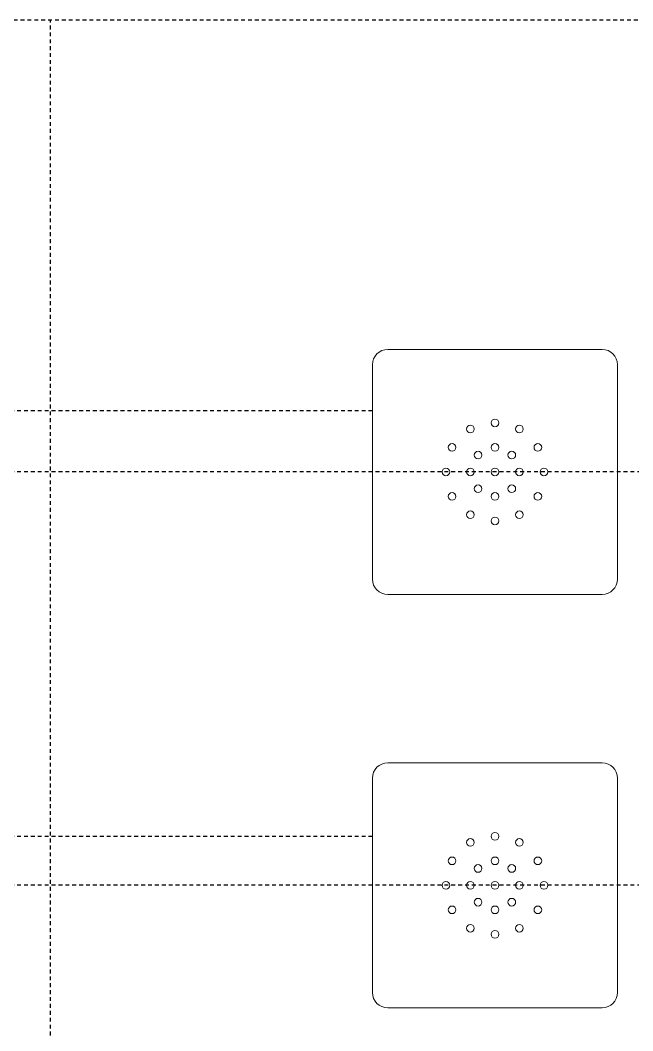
# Model space of a CAD drawing. Header units: inches. Extents: x 300 to 400, y -177 to 73.
# Drawn here: x 343.18 to 363.18, y 40.23 to 73.23 of the extents above; entities that cross this region are included whole.
import ezdxf

# ---------------------------------------------------------------- set-up
doc = ezdxf.new("R2010")
doc.units = ezdxf.units.IN
doc.header["$MEASUREMENT"] = 0
doc.linetypes.add('HIDDEN2', pattern=[0.1875, 0.125, -0.0625])
doc.layers.add('ScoreBone', color=5, linetype='Continuous')

msp = doc.modelspace()

# ---------------------------------------------------------------- linework, layer by layer
at = {"layer": 'ScoreBone', "color": 1, "linetype": 'HIDDEN2'}
for p, q in [((344.168, -100.768), (344.168, 73.232)), ((354.682, 60.478), (300.244, 60.478)), ((363.682, 58.482), (300.244, 58.482)), ((354.682, 46.579), (300.244, 46.579)), ((363.682, 44.982), (300.244, 44.982))]:
    msp.add_line(p, q, dxfattribs=at)
at = {"layer": 'ScoreBone', "color": 0, "linetype": 'HIDDEN2'}
msp.add_lwpolyline([(400.244, 73.232), (300.244, 73.232), (300.244, -176.768), (400.244, -176.768)], close=True, dxfattribs=at)
at = {"layer": 'ScoreBone', "lineweight": 5}
for points in [[(354.682, 61.982), (354.682, 62.258), (354.905, 62.482), (355.182, 62.482)], [(355.182, 62.482), (355.182, 62.482), (362.182, 62.482), (362.182, 62.482)], [(362.182, 62.482), (362.458, 62.482), (362.682, 62.258), (362.682, 61.982)], [(354.682, 54.982), (354.682, 54.982), (354.682, 61.982), (354.682, 61.982)], [(362.682, 61.982), (362.682, 61.982), (362.682, 54.982), (362.682, 54.982)], [(355.182, 54.482), (354.905, 54.482), (354.682, 54.705), (354.682, 54.982)], [(362.682, 54.982), (362.682, 54.705), (362.458, 54.482), (362.182, 54.482)], [(362.182, 54.482), (362.182, 54.482), (355.182, 54.482), (355.182, 54.482)], [(354.682, 48.482), (354.682, 48.758), (354.905, 48.982), (355.182, 48.982)], [(355.182, 48.982), (355.182, 48.982), (362.182, 48.982), (362.182, 48.982)], [(362.182, 48.982), (362.458, 48.982), (362.682, 48.758), (362.682, 48.482)], [(354.682, 41.482), (354.682, 41.482), (354.682, 48.482), (354.682, 48.482)], [(362.682, 48.482), (362.682, 48.482), (362.682, 41.482), (362.682, 41.482)], [(355.182, 40.982), (354.905, 40.982), (354.682, 41.205), (354.682, 41.482)], [(362.682, 41.482), (362.682, 41.205), (362.458, 40.982), (362.182, 40.982)], [(362.182, 40.982), (362.182, 40.982), (355.182, 40.982), (355.182, 40.982)]]:
    msp.add_open_spline(points, degree=3, dxfattribs=at)
for points in [[(358.807, 60.082), (358.807, 60.013), (358.751, 59.957), (358.682, 59.957), (358.612, 59.957), (358.557, 60.013), (358.557, 60.082), (358.557, 60.151), (358.612, 60.207), (358.682, 60.207), (358.751, 60.207), (358.807, 60.151), (358.807, 60.082)], [(358.007, 59.882), (358.007, 59.813), (357.951, 59.757), (357.882, 59.757), (357.813, 59.757), (357.757, 59.813), (357.757, 59.882), (357.757, 59.951), (357.813, 60.007), (357.882, 60.007), (357.951, 60.007), (358.007, 59.951), (358.007, 59.882)], [(359.607, 59.882), (359.607, 59.813), (359.551, 59.757), (359.482, 59.757), (359.413, 59.757), (359.357, 59.813), (359.357, 59.882), (359.357, 59.951), (359.413, 60.007), (359.482, 60.007), (359.551, 60.007), (359.607, 59.951), (359.607, 59.882)], [(357.407, 59.282), (357.407, 59.213), (357.351, 59.157), (357.282, 59.157), (357.213, 59.157), (357.157, 59.213), (357.157, 59.282), (357.157, 59.351), (357.213, 59.407), (357.282, 59.407), (357.351, 59.407), (357.407, 59.351), (357.407, 59.282)], [(358.807, 59.282), (358.807, 59.213), (358.751, 59.157), (358.682, 59.157), (358.612, 59.157), (358.557, 59.213), (358.557, 59.282), (358.557, 59.351), (358.612, 59.407), (358.682, 59.407), (358.751, 59.407), (358.807, 59.351), (358.807, 59.282)], [(360.207, 59.282), (360.207, 59.213), (360.151, 59.157), (360.082, 59.157), (360.013, 59.157), (359.957, 59.213), (359.957, 59.282), (359.957, 59.351), (360.013, 59.407), (360.082, 59.407), (360.151, 59.407), (360.207, 59.351), (360.207, 59.282)], [(358.257, 59.032), (358.257, 58.963), (358.201, 58.907), (358.132, 58.907), (358.063, 58.907), (358.007, 58.963), (358.007, 59.032), (358.007, 59.101), (358.063, 59.157), (358.132, 59.157), (358.201, 59.157), (358.257, 59.101), (358.257, 59.032)], [(359.357, 59.032), (359.357, 58.963), (359.301, 58.907), (359.232, 58.907), (359.163, 58.907), (359.107, 58.963), (359.107, 59.032), (359.107, 59.101), (359.163, 59.157), (359.232, 59.157), (359.301, 59.157), (359.357, 59.101), (359.357, 59.032)], [(357.207, 58.482), (357.207, 58.412), (357.151, 58.357), (357.082, 58.357), (357.013, 58.357), (356.957, 58.412), (356.957, 58.482), (356.957, 58.551), (357.013, 58.607), (357.082, 58.607), (357.151, 58.607), (357.207, 58.551), (357.207, 58.482)], [(358.007, 58.482), (358.007, 58.412), (357.951, 58.357), (357.882, 58.357), (357.813, 58.357), (357.757, 58.412), (357.757, 58.482), (357.757, 58.551), (357.813, 58.607), (357.882, 58.607), (357.951, 58.607), (358.007, 58.551), (358.007, 58.482)], [(358.807, 58.482), (358.807, 58.412), (358.751, 58.357), (358.682, 58.357), (358.612, 58.357), (358.557, 58.412), (358.557, 58.482), (358.557, 58.551), (358.612, 58.607), (358.682, 58.607), (358.751, 58.607), (358.807, 58.551), (358.807, 58.482)], [(359.607, 58.482), (359.607, 58.412), (359.551, 58.357), (359.482, 58.357), (359.413, 58.357), (359.357, 58.412), (359.357, 58.482), (359.357, 58.551), (359.413, 58.607), (359.482, 58.607), (359.551, 58.607), (359.607, 58.551), (359.607, 58.482)], [(360.407, 58.482), (360.407, 58.412), (360.351, 58.357), (360.282, 58.357), (360.213, 58.357), (360.157, 58.412), (360.157, 58.482), (360.157, 58.551), (360.213, 58.607), (360.282, 58.607), (360.351, 58.607), (360.407, 58.551), (360.407, 58.482)], [(357.407, 57.682), (357.407, 57.613), (357.351, 57.557), (357.282, 57.557), (357.213, 57.557), (357.157, 57.613), (357.157, 57.682), (357.157, 57.751), (357.213, 57.807), (357.282, 57.807), (357.351, 57.807), (357.407, 57.751), (357.407, 57.682)], [(358.257, 57.932), (358.257, 57.863), (358.201, 57.807), (358.132, 57.807), (358.063, 57.807), (358.007, 57.863), (358.007, 57.932), (358.007, 58.001), (358.063, 58.057), (358.132, 58.057), (358.201, 58.057), (358.257, 58.001), (358.257, 57.932)], [(358.807, 57.682), (358.807, 57.613), (358.751, 57.557), (358.682, 57.557), (358.612, 57.557), (358.557, 57.613), (358.557, 57.682), (358.557, 57.751), (358.612, 57.807), (358.682, 57.807), (358.751, 57.807), (358.807, 57.751), (358.807, 57.682)], [(359.357, 57.932), (359.357, 57.863), (359.301, 57.807), (359.232, 57.807), (359.163, 57.807), (359.107, 57.863), (359.107, 57.932), (359.107, 58.001), (359.163, 58.057), (359.232, 58.057), (359.301, 58.057), (359.357, 58.001), (359.357, 57.932)], [(360.207, 57.682), (360.207, 57.613), (360.151, 57.557), (360.082, 57.557), (360.013, 57.557), (359.957, 57.613), (359.957, 57.682), (359.957, 57.751), (360.013, 57.807), (360.082, 57.807), (360.151, 57.807), (360.207, 57.751), (360.207, 57.682)], [(358.007, 57.082), (358.007, 57.013), (357.951, 56.957), (357.882, 56.957), (357.813, 56.957), (357.757, 57.013), (357.757, 57.082), (357.757, 57.151), (357.813, 57.207), (357.882, 57.207), (357.951, 57.207), (358.007, 57.151), (358.007, 57.082)], [(359.607, 57.082), (359.607, 57.013), (359.551, 56.957), (359.482, 56.957), (359.413, 56.957), (359.357, 57.013), (359.357, 57.082), (359.357, 57.151), (359.413, 57.207), (359.482, 57.207), (359.551, 57.207), (359.607, 57.151), (359.607, 57.082)], [(358.807, 56.882), (358.807, 56.813), (358.751, 56.757), (358.682, 56.757), (358.612, 56.757), (358.557, 56.813), (358.557, 56.882), (358.557, 56.951), (358.612, 57.007), (358.682, 57.007), (358.751, 57.007), (358.807, 56.951), (358.807, 56.882)], [(358.807, 46.582), (358.807, 46.513), (358.751, 46.457), (358.682, 46.457), (358.612, 46.457), (358.557, 46.513), (358.557, 46.582), (358.557, 46.651), (358.612, 46.707), (358.682, 46.707), (358.751, 46.707), (358.807, 46.651), (358.807, 46.582)], [(358.007, 46.382), (358.007, 46.313), (357.951, 46.257), (357.882, 46.257), (357.813, 46.257), (357.757, 46.313), (357.757, 46.382), (357.757, 46.451), (357.813, 46.507), (357.882, 46.507), (357.951, 46.507), (358.007, 46.451), (358.007, 46.382)], [(359.607, 46.382), (359.607, 46.313), (359.551, 46.257), (359.482, 46.257), (359.413, 46.257), (359.357, 46.313), (359.357, 46.382), (359.357, 46.451), (359.413, 46.507), (359.482, 46.507), (359.551, 46.507), (359.607, 46.451), (359.607, 46.382)], [(357.407, 45.782), (357.407, 45.713), (357.351, 45.657), (357.282, 45.657), (357.213, 45.657), (357.157, 45.713), (357.157, 45.782), (357.157, 45.851), (357.213, 45.907), (357.282, 45.907), (357.351, 45.907), (357.407, 45.851), (357.407, 45.782)], [(358.807, 45.782), (358.807, 45.713), (358.751, 45.657), (358.682, 45.657), (358.612, 45.657), (358.557, 45.713), (358.557, 45.782), (358.557, 45.851), (358.612, 45.907), (358.682, 45.907), (358.751, 45.907), (358.807, 45.851), (358.807, 45.782)], [(360.207, 45.782), (360.207, 45.713), (360.151, 45.657), (360.082, 45.657), (360.013, 45.657), (359.957, 45.713), (359.957, 45.782), (359.957, 45.851), (360.013, 45.907), (360.082, 45.907), (360.151, 45.907), (360.207, 45.851), (360.207, 45.782)], [(358.257, 45.532), (358.257, 45.463), (358.201, 45.407), (358.132, 45.407), (358.063, 45.407), (358.007, 45.463), (358.007, 45.532), (358.007, 45.601), (358.063, 45.657), (358.132, 45.657), (358.201, 45.657), (358.257, 45.601), (358.257, 45.532)], [(359.357, 45.532), (359.357, 45.463), (359.301, 45.407), (359.232, 45.407), (359.163, 45.407), (359.107, 45.463), (359.107, 45.532), (359.107, 45.601), (359.163, 45.657), (359.232, 45.657), (359.301, 45.657), (359.357, 45.601), (359.357, 45.532)], [(357.207, 44.982), (357.207, 44.912), (357.151, 44.857), (357.082, 44.857), (357.013, 44.857), (356.957, 44.912), (356.957, 44.982), (356.957, 45.051), (357.013, 45.107), (357.082, 45.107), (357.151, 45.107), (357.207, 45.051), (357.207, 44.982)], [(358.007, 44.982), (358.007, 44.912), (357.951, 44.857), (357.882, 44.857), (357.813, 44.857), (357.757, 44.912), (357.757, 44.982), (357.757, 45.051), (357.813, 45.107), (357.882, 45.107), (357.951, 45.107), (358.007, 45.051), (358.007, 44.982)], [(358.807, 44.982), (358.807, 44.912), (358.751, 44.857), (358.682, 44.857), (358.612, 44.857), (358.557, 44.912), (358.557, 44.982), (358.557, 45.051), (358.612, 45.107), (358.682, 45.107), (358.751, 45.107), (358.807, 45.051), (358.807, 44.982)], [(359.607, 44.982), (359.607, 44.912), (359.551, 44.857), (359.482, 44.857), (359.413, 44.857), (359.357, 44.912), (359.357, 44.982), (359.357, 45.051), (359.413, 45.107), (359.482, 45.107), (359.551, 45.107), (359.607, 45.051), (359.607, 44.982)], [(360.407, 44.982), (360.407, 44.912), (360.351, 44.857), (360.282, 44.857), (360.213, 44.857), (360.157, 44.912), (360.157, 44.982), (360.157, 45.051), (360.213, 45.107), (360.282, 45.107), (360.351, 45.107), (360.407, 45.051), (360.407, 44.982)], [(358.257, 44.432), (358.257, 44.363), (358.201, 44.307), (358.132, 44.307), (358.063, 44.307), (358.007, 44.363), (358.007, 44.432), (358.007, 44.501), (358.063, 44.557), (358.132, 44.557), (358.201, 44.557), (358.257, 44.501), (358.257, 44.432)], [(359.357, 44.432), (359.357, 44.363), (359.301, 44.307), (359.232, 44.307), (359.163, 44.307), (359.107, 44.363), (359.107, 44.432), (359.107, 44.501), (359.163, 44.557), (359.232, 44.557), (359.301, 44.557), (359.357, 44.501), (359.357, 44.432)], [(357.407, 44.182), (357.407, 44.113), (357.351, 44.057), (357.282, 44.057), (357.213, 44.057), (357.157, 44.113), (357.157, 44.182), (357.157, 44.251), (357.213, 44.307), (357.282, 44.307), (357.351, 44.307), (357.407, 44.251), (357.407, 44.182)], [(358.807, 44.182), (358.807, 44.113), (358.751, 44.057), (358.682, 44.057), (358.612, 44.057), (358.557, 44.113), (358.557, 44.182), (358.557, 44.251), (358.612, 44.307), (358.682, 44.307), (358.751, 44.307), (358.807, 44.251), (358.807, 44.182)], [(360.207, 44.182), (360.207, 44.113), (360.151, 44.057), (360.082, 44.057), (360.013, 44.057), (359.957, 44.113), (359.957, 44.182), (359.957, 44.251), (360.013, 44.307), (360.082, 44.307), (360.151, 44.307), (360.207, 44.251), (360.207, 44.182)], [(358.007, 43.582), (358.007, 43.513), (357.951, 43.457), (357.882, 43.457), (357.813, 43.457), (357.757, 43.513), (357.757, 43.582), (357.757, 43.651), (357.813, 43.707), (357.882, 43.707), (357.951, 43.707), (358.007, 43.651), (358.007, 43.582)], [(359.607, 43.582), (359.607, 43.513), (359.551, 43.457), (359.482, 43.457), (359.413, 43.457), (359.357, 43.513), (359.357, 43.582), (359.357, 43.651), (359.413, 43.707), (359.482, 43.707), (359.551, 43.707), (359.607, 43.651), (359.607, 43.582)], [(358.807, 43.382), (358.807, 43.313), (358.751, 43.257), (358.682, 43.257), (358.612, 43.257), (358.557, 43.313), (358.557, 43.382), (358.557, 43.451), (358.612, 43.507), (358.682, 43.507), (358.751, 43.507), (358.807, 43.451), (358.807, 43.382)]]:
    msp.add_open_spline(points, degree=3, knots=[0, 0, 0, 0, 1, 1, 1, 2, 2, 2, 3, 3, 3, 4, 4, 4, 4], dxfattribs=at)

doc.saveas('drawing.dxf')
